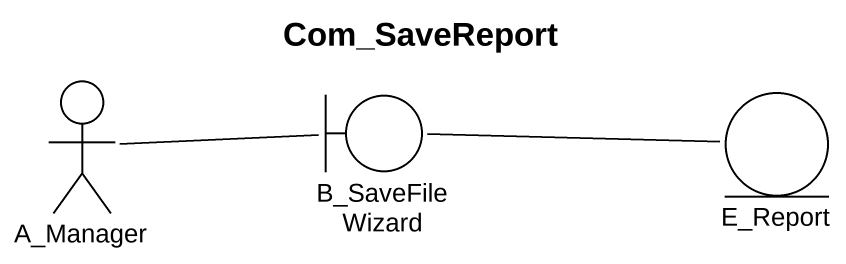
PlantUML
@startuml
title Com_SaveReport
actor A_Manager
boundary B_SaveFileWizard
entity E_Report
A_Manager -right- B_SaveFileWizard
B_SaveFileWizard -right- E_Report
@enduml
